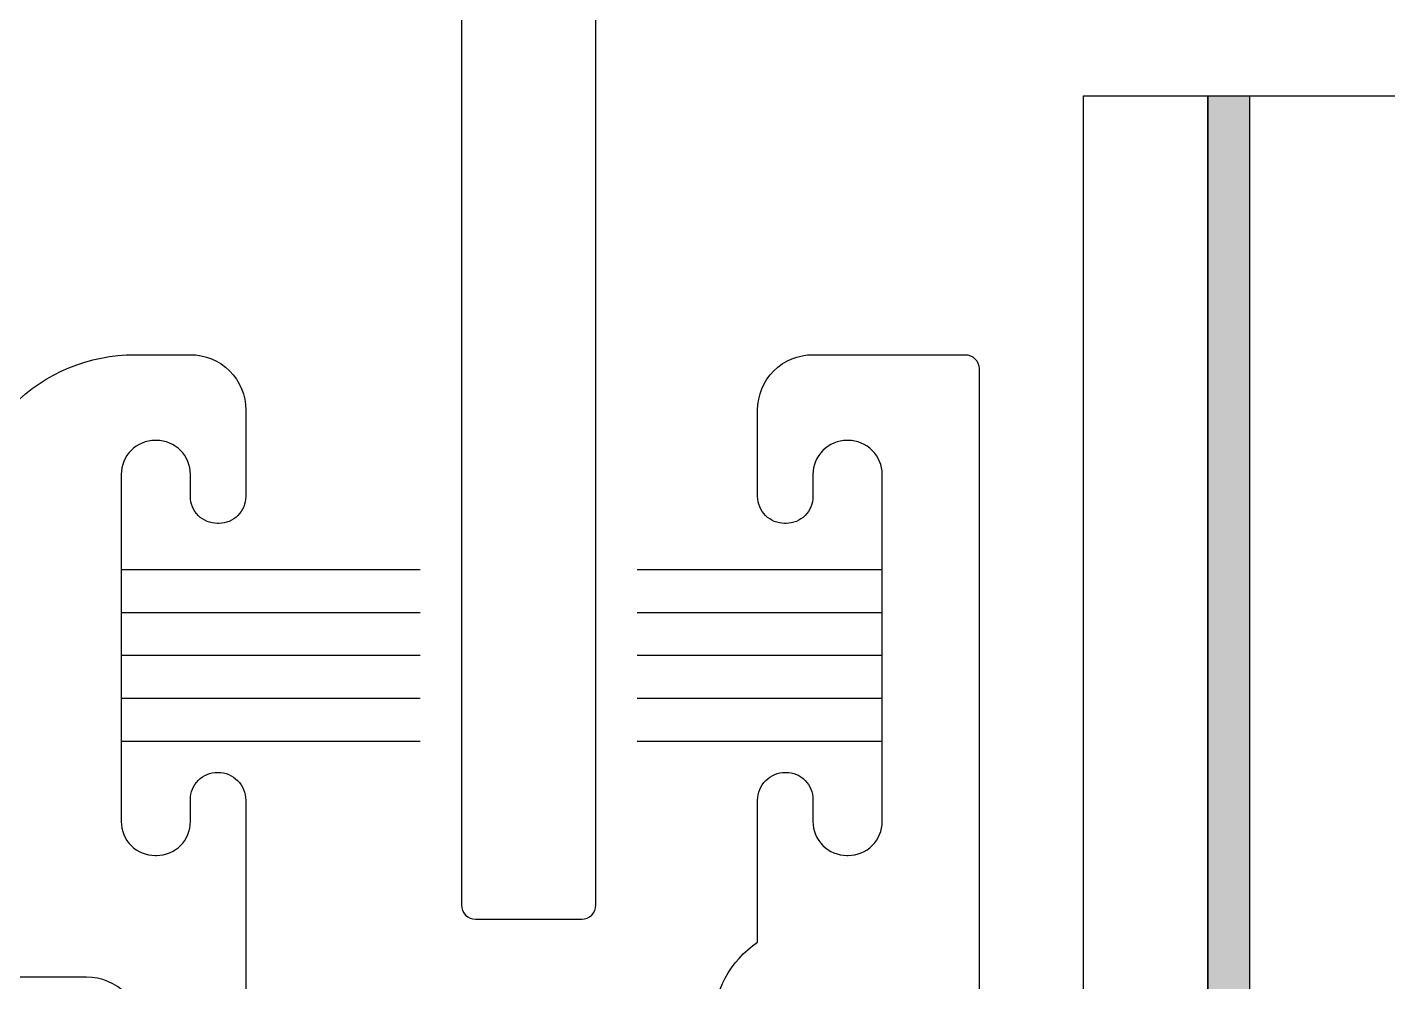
# Model space of a CAD drawing. Extents: x 0 to 79.8, y 0 to 38.2.
# Drawn here: x 60.85 to 61.833, y 29.902 to 30.592 of the extents above; entities that cross this region are included whole.
import ezdxf

# ---------------------------------------------------------------- set-up
doc = ezdxf.new("R2010")
doc.units = 0
doc.header["$MEASUREMENT"] = 0
doc.layers.get('0').update_dxf_attribs({"linetype": 'CONTINUOUS'})
for name, color, linetype in [('DIM', 4, 'CONTINUOUS'), ('FRAME', 1, 'CONTINUOUS'), ('SEAL', 7, 'CONTINUOUS'), ('SILL-PAN', 7, 'CONTINUOUS'), ('TITLE-BLOCK', 7, 'CONTINUOUS'), ('VENT', 5, 'CONTINUOUS'), ('WATERPROOF_MATL', 5, 'CONTINUOUS')]:
    doc.layers.add(name, color=color, linetype=linetype)

# ---------------------------------------------------------------- blocks, each defined once
blk = doc.blocks.new('3027 MAMMOTH B-RAIL')
at = {"color": 0}
blk.add_lwpolyline([(0.58, -0.665), (0.58, -2.484, -0.414214), (0.508, -2.556), (0.475, -2.556), (0.475, -2.618), (0.549, -2.618, -0.414214), (0.58, -2.649), (0.58, -4.116, 0.414214), (0.59, -4.126), (0.667, -4.126, 0.414214), (0.677, -4.116), (0.677, 0.993, 0.414214)], format="xyb", dxfattribs=at)
blk = doc.blocks.new('*U110')
at = {"layer": 'FRAME'}
for points in [[(1.303, -0.48, 0.414214), (1.263, -0.44), (1.20381, -0.44)], [(1.173, -0.115, -0.414214), (1.298, 0.01), (1.30517, 0.01), (1.338, 0.01, -0.414214), (1.378, -0.03), (1.378, -0.0925, -0.414214), (1.3585, -0.112), (1.3575, -0.112, -0.414214), (1.338, -0.0925), (1.338, -0.0765, 0.414214), (1.3135, -0.052), (1.3125, -0.052, 0.414214), (1.288, -0.0765), (1.288, -0.3275, 0.414214), (1.3125, -0.352), (1.3135, -0.352, 0.414214), (1.338, -0.3275), (1.338, -0.3115, -0.414214), (1.3575, -0.292), (1.358, -0.292, -0.414214), (1.378, -0.312), (1.378, -0.366), (1.378, -0.553, 0.414214)], [(1.716, -0.47463, -0.250492), (1.748, -0.41477), (1.748, -0.312, -0.414214), (1.768, -0.292), (1.7685, -0.292, -0.414214), (1.788, -0.3115), (1.788, -0.3275, 0.414214), (1.8125, -0.352), (1.8135, -0.352, 0.414214), (1.838, -0.3275), (1.838, -0.0765, 0.414214), (1.8135, -0.052), (1.8125, -0.052, 0.414214), (1.788, -0.0765), (1.788, -0.0925, -0.414214), (1.7685, -0.112), (1.7675, -0.112, -0.414214), (1.748, -0.0925), (1.748, -0.03, -0.414214), (1.788, 0.01), (1.898, 0.01, -0.414214), (1.908, 0), (1.908, -0.398), (1.908, -0.48753, -0.528549)]]:
    blk.add_lwpolyline(points, format="xyb", dxfattribs=at)
at = {"layer": 'SEAL'}
for p, q in [((1.504, -0.14552), (1.288, -0.14552)), ((1.838, -0.14552), (1.661, -0.14552)), ((1.504, -0.17652), (1.288, -0.17652)), ((1.838, -0.17652), (1.661, -0.17652)), ((1.504, -0.20752), (1.288, -0.20752)), ((1.838, -0.20752), (1.661, -0.20752)), ((1.504, -0.23852), (1.288, -0.23852)), ((1.838, -0.23852), (1.661, -0.23852)), ((1.504, -0.26952), (1.288, -0.26952)), ((1.838, -0.26952), (1.661, -0.26952))]:
    blk.add_line(p, q, dxfattribs=at)
at = {"layer": 'VENT'}
blk.add_blockref('3027 MAMMOTH B-RAIL', (0.954, 3.728), dxfattribs=at)

msp = doc.modelspace()

# ---------------------------------------------------------------- hatches: boundary and pattern name
at = {"layer": 'TITLE-BLOCK'}
h = msp.add_hatch(dxfattribs=at)
h.set_pattern_fill('AR-CONC', color=256, scale=0.1, style=0)
h.set_pattern_definition([(50, (129.89277, 29.9236), (0.71726, -0.062752), [0.075, -0.825]), (355, (129.8928, 29.9236), (-0.138751, 0.752192), [0.06, -0.66]), (100.4514, (129.95254, 29.9184), (0.5785094, 0.6894395), [0.06374, -0.701142]), (46.1842, (129.8928, 30.1236), (1.067241, -0.165519), [0.1125, -1.2375]), (96.6356, (129.9817, 30.1098), (0.934663, 0.974118), [0.09561, -1.051713]), (351.1842, (129.8928, 30.1236), (0.934662, 0.974119), [0.09, -0.99]), (21, (129.99277, 30.0736), (0.596907, -0.402619), [0.075, -0.825]), (326, (129.9928, 30.0736), (0.243315, 0.72515), [0.06, -0.66]), (71.4514, (130.0425, 30.0401), (0.8402226, 0.3225305), [0.06374, -0.701142]), (37.5, (129.89277, 29.92363), (0.01215986, 0.33289385), [0, -0.652, 0, -0.67, 0, -0.6625]), (7.5, (129.89277, 29.92363), (0.2630695, 0.3944117), [0, -0.382, 0, -0.637, 0, -0.2525]), (327.5, (129.66977, 29.92363), (0.5338224, -0.0225549), [0, -0.25, 0, -0.78, 0, -1.035]), (317.5, (129.56977, 29.92363), (0.5831862, 0.100105), [0, -0.325, 0, -0.518, 0, -0.735])])
h.paths.add_polyline_path([(55.6183984, 28.4845213), (55.6183984, 30.5420213), (54.7350867, 30.5420213), (54.5958658, 30.2802661), (54.5417479, 29.5526175), (54.5958658, 28.7281285), (54.9317014, 27.4483125), (55.6056512, 26.7117447), (58.3081921, 26.3388048), (61.7328076, 26.4589675), (62.4665269, 27.2047187), (62.7298172, 28.0188556), (62.8540838, 28.9659561), (62.8389926, 29.9716201), (62.8149303, 30.5420213), (61.7333984, 30.5420213), (61.7333984, 28.4845213), (61.6151484, 28.4845213), (61.6151484, 28.0808134), (61.7638124, 27.9321494), (61.6744094, 27.7558654), (61.797957, 27.6050064), (61.6553694, 27.4415771), (61.7786263, 27.2454614), (61.7040695, 26.9220102), (61.3631746, 26.9616995), (61.0136213, 26.7797584), (60.8296999, 26.8444629), (60.5152819, 26.756322), (60.2957368, 26.9405209), (59.6901308, 26.792523), (59.4635312, 26.9588132), (59.5315577, 27.2637335), (59.3840076, 27.4324614), (59.4805753, 27.7838075), (59.4065378, 27.9053507), (59.5526484, 28.0808134), (59.5526484, 28.4845213)])
at = {"layer": 'WATERPROOF_MATL'}
msp.add_hatch(color=7, dxfattribs=at).paths.add_polyline_path([(55.6483984, 30.5420213), (55.6483984, 28.5145213), (61.7033984, 28.5145213), (61.7033984, 30.5420213), (61.7333984, 30.5420213), (61.7333984, 28.4845213), (55.6183984, 28.4845213), (55.6183984, 30.5420213)])

# ---------------------------------------------------------------- linework, layer by layer
at = {"layer": 'SILL-PAN', "color": 7}
msp.add_lwpolyline([(55.6483984, 30.5420213), (55.7383984, 30.5420213), (55.7383984, 28.6045213), (61.6133984, 28.6045213), (61.6133984, 30.5420213), (61.7033984, 30.5420213), (61.7033984, 28.5145213), (55.6483984, 28.5145213)], close=True, dxfattribs=at)
at = {"layer": 'TITLE-BLOCK'}
msp.add_line((61.7033984, 30.5420213), (62.2033984, 30.5420213), dxfattribs=at)
at = {"layer": 'WATERPROOF_MATL', "color": 7}
msp.add_lwpolyline([(55.6483984, 30.5420213), (55.6483984, 28.5145213), (61.7033984, 28.5145213), (61.7033984, 30.5420213), (61.7333984, 30.5420213), (61.7333984, 28.4845213), (55.6183984, 28.4845213), (55.6183984, 30.5420213)], close=True, dxfattribs=at)

# ---------------------------------------------------------------- block references
at = {"layer": 'DIM'}
msp.add_blockref('*U110', (59.6298986, 30.3450213), dxfattribs=at)

doc.saveas('drawing.dxf')
